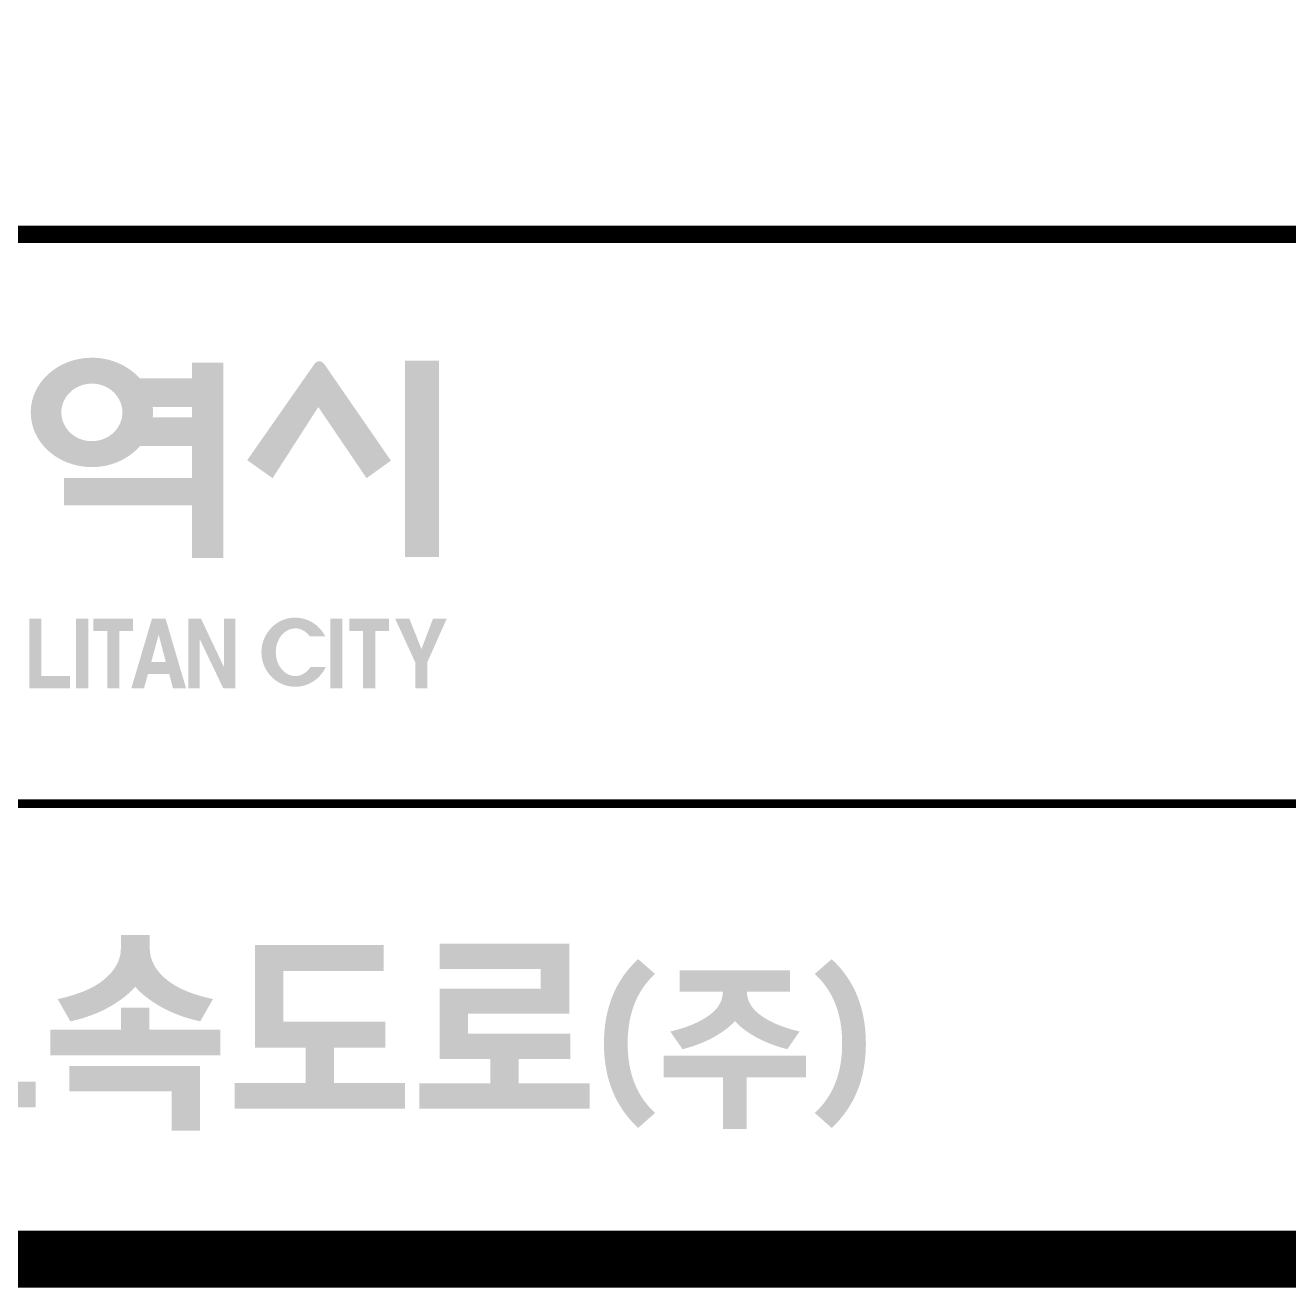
# Model space of a CAD drawing. Extents: x -689 to 317106, y 182884 to 219577.
# Drawn here: x 153777 to 155996, y 183834 to 186052 of the extents above; entities that cross this region are included whole.
import ezdxf
from ezdxf.enums import TextEntityAlignment as Align

# ---------------------------------------------------------------- set-up
doc = ezdxf.new("R2010")
doc.units = 0
doc.header["$LTSCALE"] = 500
doc.header["$MEASUREMENT"] = 0
for name, color, linetype in [('CX-BORD', 7, 'Continuous'), ('CX-BORD-LIN1', 7, 'Continuous'), ('CX-BORD-LIN2', 7, 'Continuous'), ('CZ-TEX0', 7, 'Continuous'), ('CZ-TEX1', 7, 'Continuous'), ('CZ-TEX2', 7, 'Continuous'), ('CZ-TEX3', 7, 'Continuous'), ('DO-GAK', 7, 'Continuous')]:
    doc.layers.add(name, color=color, linetype=linetype)
doc.styles.add('TB_BTXT', font='')
doc.styles.add('TB_TEXT', font='')
doc.styles.get('TB_BTXT').set_extended_font_data('Dotum')
doc.styles.get('TB_TEXT').set_extended_font_data('Dotum')

# ---------------------------------------------------------------- blocks, each defined once
blk = doc.blocks.new('CXBLKA1')
at = {"layer": 'CX-BORD'}
h = blk.add_hatch(color=7, dxfattribs=at)
h.dxf.hatch_style = 2
h.paths.add_polyline_path([(104.274, 27.16), (98.297, 27.16), (98.297, 28.063), (100.787, 28.063), (100.787, 28.837), (101.783, 28.837), (101.783, 28.063), (104.274, 28.063)])
edge = h.paths.add_edge_path()
edge.add_spline(control_points=[(101.791, 30.938), (101.791, 30.493), (102.011, 30.104), (102.453, 29.77), (102.809, 29.497), (103.33, 29.287), (104.014, 29.14), (104.014, 29.14), (103.568, 28.359), (103.568, 28.359), (102.869, 28.506), (102.259, 28.771), (101.739, 29.155), (101.561, 29.287), (101.409, 29.426), (101.285, 29.573), (101.157, 29.426), (101.003, 29.287), (100.824, 29.155), (100.309, 28.771), (99.702, 28.506), (99.003, 28.359), (99.003, 28.359), (98.557, 29.14), (98.557, 29.14), (99.241, 29.287), (99.762, 29.497), (100.118, 29.77), (100.559, 30.104), (100.78, 30.493), (100.78, 30.938), (100.78, 30.938), (100.78, 31.386), (100.78, 31.386), (100.78, 31.386), (101.791, 31.386), (101.791, 31.386), (101.791, 31.386), (101.791, 30.938), (101.791, 30.938)], knot_values=[0, 0, 0, 0, 1, 1, 1, 2, 2, 2, 3, 3, 3, 4, 4, 4, 5, 5, 5, 6, 6, 6, 7, 7, 7, 8, 8, 8, 9, 9, 9, 10, 10, 10, 11, 11, 11, 12, 12, 12, 13, 13, 13, 13], degree=3, periodic=0)
h.paths.add_polyline_path([(98.966, 26.788), (103.56, 26.788), (103.56, 24.513), (102.564, 24.513), (102.564, 25.893), (98.966, 25.893)])
h = blk.add_hatch(color=7, dxfattribs=at)
h.dxf.hatch_style = 2
h.paths.add_polyline_path([(116.562, 27.039), (114.748, 27.039), (114.748, 26.182), (117.239, 26.182), (117.239, 25.287), (111.262, 25.287), (111.262, 26.182), (113.752, 26.182), (113.752, 27.039), (111.975, 27.039), (111.975, 29.504), (115.529, 29.504), (115.529, 30.195), (111.975, 30.195), (111.975, 31.09), (116.525, 31.09), (116.525, 28.624), (112.972, 28.624), (112.972, 27.927), (116.562, 27.927)])
h = blk.add_hatch(color=7, dxfattribs=at)
h.dxf.hatch_style = 2
h.paths.add_polyline_path([(97.791, 26.243), (97.791, 25.332), (91.814, 25.332), (91.814, 26.243), (93.732, 26.243), (93.732, 28.602), (94.729, 28.602), (94.729, 26.243)])
edge = h.paths.add_edge_path()
edge.add_spline(control_points=[(97.07, 31.037), (97.07, 31.037), (97.07, 29.466), (97.07, 29.466), (97.07, 28.516), (96.971, 27.608), (96.773, 26.743), (96.773, 26.743), (95.791, 26.743), (95.791, 26.743), (95.98, 27.613), (96.074, 28.412), (96.074, 29.14), (96.074, 29.14), (96.074, 30.126), (96.074, 30.126), (96.074, 30.126), (92.446, 30.126), (92.446, 30.126), (92.446, 30.126), (92.446, 31.037), (92.446, 31.037), (92.446, 31.037), (97.07, 31.037), (97.07, 31.037)], knot_values=[0, 0, 0, 0, 1, 1, 1, 2, 2, 2, 3, 3, 3, 4, 4, 4, 5, 5, 5, 6, 6, 6, 7, 7, 7, 8, 8, 8, 8], degree=3, periodic=0)
h = blk.add_hatch(color=7, dxfattribs=at)
h.dxf.hatch_style = 2
h.paths.add_polyline_path([(105.493, 31.037), (110.013, 31.037), (110.013, 30.126), (106.489, 30.126), (106.489, 28.344), (110.065, 28.344), (110.065, 27.434), (108.266, 27.434), (108.266, 26.197), (110.756, 26.197), (110.756, 25.287), (104.779, 25.287), (104.779, 26.197), (107.27, 26.197), (107.27, 27.434), (105.493, 27.434)])
h = blk.add_hatch(color=7, dxfattribs=at)
h.dxf.hatch_style = 2
edge = h.paths.add_edge_path()
edge.add_spline(control_points=[(117.746, 27.575), (117.746, 28.809), (118.146, 29.799), (118.946, 30.543), (118.946, 30.543), (119.543, 30.023), (119.543, 30.023), (118.9, 29.44), (118.579, 28.623), (118.579, 27.575), (118.579, 26.535), (118.9, 25.723), (119.543, 25.139), (119.543, 25.139), (118.946, 24.612), (118.946, 24.612), (118.146, 25.361), (117.746, 26.349), (117.746, 27.575)], knot_values=[0, 0, 0, 0, 1, 1, 1, 2, 2, 2, 3, 3, 3, 4, 4, 4, 5, 5, 5, 6, 6, 6, 6], degree=3, periodic=0)
h = blk.add_hatch(color=7, dxfattribs=at)
h.dxf.hatch_style = 2
edge = h.paths.add_edge_path()
edge.add_spline(control_points=[(126.947, 27.575), (126.947, 26.349), (126.547, 25.361), (125.747, 24.612), (125.747, 24.612), (125.15, 25.139), (125.15, 25.139), (125.793, 25.723), (126.114, 26.535), (126.114, 27.575), (126.114, 28.623), (125.793, 29.44), (125.15, 30.023), (125.15, 30.023), (125.747, 30.543), (125.747, 30.543), (126.547, 29.799), (126.947, 28.809), (126.947, 27.575)], knot_values=[0, 0, 0, 0, 1, 1, 1, 2, 2, 2, 3, 3, 3, 4, 4, 4, 5, 5, 5, 6, 6, 6, 6], degree=3, periodic=0)
h = blk.add_hatch(color=7, dxfattribs=at)
h.dxf.hatch_style = 2
h.paths.add_polyline_path([(122.763, 26.395), (122.763, 24.58), (121.93, 24.58), (121.93, 26.395), (119.848, 26.395), (119.848, 27.156), (124.846, 27.156), (124.846, 26.395)])
edge = h.paths.add_edge_path()
edge.add_spline(control_points=[(120.407, 30.15), (120.407, 30.15), (124.286, 30.15), (124.286, 30.15), (124.286, 30.15), (124.286, 29.402), (124.286, 29.402), (124.286, 29.402), (122.769, 29.402), (122.769, 29.402), (122.773, 29.084), (122.925, 28.814), (123.223, 28.59), (123.55, 28.34), (124.015, 28.144), (124.616, 28), (124.616, 28), (124.187, 27.378), (124.187, 27.378), (123.581, 27.534), (123.076, 27.765), (122.67, 28.07), (122.546, 28.163), (122.438, 28.262), (122.347, 28.368), (122.251, 28.262), (122.142, 28.163), (122.017, 28.07), (121.615, 27.765), (121.112, 27.534), (120.506, 27.378), (120.506, 27.378), (120.077, 28), (120.077, 28), (120.678, 28.144), (121.143, 28.34), (121.47, 28.59), (121.769, 28.814), (121.92, 29.084), (121.924, 29.402), (121.924, 29.402), (120.407, 29.402), (120.407, 29.402), (120.407, 29.402), (120.407, 30.15), (120.407, 30.15)], knot_values=[0, 0, 0, 0, 1, 1, 1, 2, 2, 2, 3, 3, 3, 4, 4, 4, 5, 5, 5, 6, 6, 6, 7, 7, 7, 8, 8, 8, 9, 9, 9, 10, 10, 10, 11, 11, 11, 12, 12, 12, 13, 13, 13, 14, 14, 14, 15, 15, 15, 15], degree=3, periodic=0)
at = {"layer": 'DO-GAK'}
h = blk.add_hatch(color=7, dxfattribs=at)
h.dxf.hatch_style = 2
edge = h.paths.add_edge_path()
edge.add_spline(control_points=[(103.274, 51.494), (103.274, 51.494), (103.274, 50.946), (103.274, 50.946), (103.274, 50.946), (101.436, 50.946), (101.436, 50.946), (101.042, 51.385), (100.438, 51.667), (99.759, 51.667), (98.574, 51.667), (97.612, 50.807), (97.612, 49.746), (97.612, 48.685), (98.574, 47.825), (99.759, 47.825), (100.446, 47.825), (101.055, 48.114), (101.448, 48.562), (101.448, 48.562), (103.274, 48.562), (103.274, 48.562), (103.274, 48.562), (103.274, 47.448), (103.274, 47.448), (103.274, 47.448), (98.776, 47.448), (98.776, 47.448), (98.776, 47.448), (98.776, 46.488), (98.776, 46.488), (98.776, 46.488), (103.274, 46.488), (103.274, 46.488), (103.274, 46.488), (103.274, 44.63), (103.274, 44.63), (103.274, 44.63), (104.38, 44.63), (104.38, 44.63), (104.38, 44.63), (104.38, 51.494), (104.38, 51.494), (104.38, 51.494), (103.274, 51.494), (103.274, 51.494)], knot_values=[0, 0, 0, 0, 1, 1, 1, 2, 2, 2, 3, 3, 3, 4, 4, 4, 5, 5, 5, 6, 6, 6, 7, 7, 7, 8, 8, 8, 9, 9, 9, 10, 10, 10, 11, 11, 11, 12, 12, 12, 13, 13, 13, 14, 14, 14, 15, 15, 15, 15], degree=3, periodic=0)
edge = h.paths.add_edge_path()
edge.add_spline(control_points=[(99.759, 48.736), (99.167, 48.736), (98.687, 49.188), (98.687, 49.746), (98.687, 50.304), (99.167, 50.757), (99.759, 50.757), (100.352, 50.757), (100.832, 50.304), (100.832, 49.746), (100.832, 49.188), (100.352, 48.736), (99.759, 48.736)], knot_values=[0, 0, 0, 0, 1, 1, 1, 2, 2, 2, 3, 3, 3, 4, 4, 4, 4], degree=3, periodic=0)
edge = h.paths.add_edge_path()
edge.add_spline(control_points=[(101.897, 49.568), (101.903, 49.627), (101.907, 49.686), (101.907, 49.746), (101.907, 49.812), (101.903, 49.876), (101.896, 49.94), (101.896, 49.94), (103.274, 49.94), (103.274, 49.94), (103.274, 49.94), (103.274, 49.568), (103.274, 49.568), (103.274, 49.568), (101.897, 49.568), (101.897, 49.568)], knot_values=[0, 0, 0, 0, 1, 1, 1, 2, 2, 2, 3, 3, 3, 4, 4, 4, 5, 5, 5, 5], degree=3, periodic=0)
h = blk.add_hatch(color=7, dxfattribs=at)
h.dxf.hatch_style = 2
edge = h.paths.add_edge_path()
edge.add_spline(control_points=[(105.216, 48.067), (105.216, 48.067), (107.584, 51.457), (107.584, 51.457), (107.584, 51.457), (107.739, 51.658), (107.925, 51.441), (107.925, 51.441), (110.263, 48.051), (110.263, 48.051), (110.263, 48.051), (109.407, 47.437), (109.407, 47.437), (109.407, 47.437), (107.713, 49.934), (107.713, 49.934), (107.713, 49.934), (106.108, 47.437), (106.108, 47.437), (106.108, 47.437), (105.216, 48.067), (105.216, 48.067)], knot_values=[0, 0, 0, 0, 1, 1, 1, 2, 2, 2, 3, 3, 3, 4, 4, 4, 5, 5, 5, 6, 6, 6, 7, 7, 7, 7], degree=3, periodic=0)
h = blk.add_hatch(color=7, dxfattribs=at)
h.dxf.hatch_style = 2
h.paths.add_polyline_path([(111.948, 44.673), (111.948, 51.565), (110.758, 51.565), (110.758, 44.673)])
h = blk.add_hatch(color=7, dxfattribs=at)
h.dxf.hatch_style = 2
h.paths.add_polyline_path([(97.562, 40.052), (97.562, 42.496), (97.987, 42.496), (97.987, 40.492), (98.993, 40.492), (98.993, 40.052)])
h = blk.add_hatch(color=7, dxfattribs=at)
h.dxf.hatch_style = 2
h.paths.add_polyline_path([(99.208, 42.496), (99.208, 40.052), (99.63, 40.052), (99.63, 42.496)])
h = blk.add_hatch(color=7, dxfattribs=at)
h.dxf.hatch_style = 2
h.paths.add_polyline_path([(99.811, 42.496), (101.209, 42.496), (101.209, 42.063), (100.725, 42.063), (100.725, 40.052), (100.298, 40.052), (100.298, 42.063), (99.811, 42.063)])
h = blk.add_hatch(color=7, dxfattribs=at)
h.dxf.hatch_style = 2
h.paths.add_polyline_path([(102.35, 42.496), (101.87, 42.496), (101.145, 40.052), (101.589, 40.052), (101.729, 40.555), (102.478, 40.555), (102.609, 40.052), (103.069, 40.052)])
h.paths.add_polyline_path([(101.844, 40.976), (102.105, 41.937), (102.359, 40.976)])
h = blk.add_hatch(color=7, dxfattribs=at)
h.dxf.hatch_style = 2
h.paths.add_polyline_path([(103.546, 40.052), (103.546, 41.788), (104.376, 40.052), (104.8, 40.052), (104.8, 42.496), (104.405, 42.496), (104.405, 40.79), (103.595, 42.496), (103.15, 42.496), (103.15, 40.052)])
h = blk.add_hatch(color=7, dxfattribs=at)
h.dxf.hatch_style = 2
edge = h.paths.add_edge_path()
edge.add_spline(control_points=[(106.903, 40.485), (106.526, 40.485), (106.219, 40.86), (106.219, 41.323), (106.219, 41.785), (106.526, 42.16), (106.903, 42.16), (107.105, 42.16), (107.286, 42.053), (107.411, 41.883), (107.411, 41.883), (107.957, 41.883), (107.957, 41.883), (107.759, 42.272), (107.362, 42.538), (106.903, 42.538), (106.247, 42.538), (105.716, 41.993), (105.716, 41.323), (105.716, 40.652), (106.247, 40.108), (106.903, 40.108), (107.38, 40.108), (107.789, 40.395), (107.979, 40.809), (107.979, 40.809), (107.443, 40.809), (107.443, 40.809), (107.318, 40.612), (107.123, 40.485), (106.903, 40.485)], knot_values=[0, 0, 0, 0, 1, 1, 1, 2, 2, 2, 3, 3, 3, 4, 4, 4, 5, 5, 5, 6, 6, 6, 7, 7, 7, 8, 8, 8, 9, 9, 9, 10, 10, 10, 10], degree=3, periodic=0)
h = blk.add_hatch(color=7, dxfattribs=at)
h.dxf.hatch_style = 2
h.paths.add_polyline_path([(108.563, 42.496), (108.563, 40.052), (108.141, 40.052), (108.141, 42.496)])
h = blk.add_hatch(color=7, dxfattribs=at)
h.dxf.hatch_style = 2
h.paths.add_polyline_path([(108.8, 42.496), (110.198, 42.496), (110.198, 42.063), (109.714, 42.063), (109.714, 40.052), (109.286, 40.052), (109.286, 42.063), (108.8, 42.063)])
h = blk.add_hatch(color=7, dxfattribs=at)
h.dxf.hatch_style = 2
h.paths.add_polyline_path([(111.336, 41.432), (111.74, 42.496), (112.222, 42.496), (111.542, 40.971), (111.542, 40.052), (111.117, 40.052), (111.117, 40.971), (110.414, 42.496), (110.914, 42.496)])
at = {"layer": 'CX-BORD-LIN1', "color": 7, "const_width": 2}
blk.add_lwpolyline([(821, 20), (25, 20), (25, 574), (821, 574)], close=True, dxfattribs=at)
at = {"layer": 'CX-BORD-LIN1', "color": 7, "const_width": 0.6}
blk.add_lwpolyline([(821, 56), (25, 56)], dxfattribs=at)
at = {"layer": 'CX-BORD-LIN2', "color": 7, "const_width": 0.3}
blk.add_lwpolyline([(145, 36), (25, 36)], dxfattribs=at)
at = {"layer": 'CZ-TEX0', "color": 7, "style": 'TB_BTXT'}
blk.add_attdef('UD_TITLE', text='', height=10, dxfattribs=at).set_placement((423, 553), align=Align.MIDDLE_CENTER)
at = {"layer": 'CZ-TEX1', "color": 7, "style": 'TB_BTXT'}
blk.add_attdef('PI_CNAME', text='', height=5, dxfattribs=at).set_placement((40, 552), align=Align.BOTTOM_LEFT)
blk.add_attdef('UD_SUBTITLE', text='', height=7, dxfattribs=at).set_placement((423, 538), align=Align.MIDDLE_CENTER)
at = {"layer": 'CZ-TEX2', "color": 7}
for tag, height, style, p in [('UD_CDNAME', 4, 'TB_BTXT', (42, 544)), ('DA_STDNAME', 3, 'TB_TEXT', (783.494, 13.5))]:
    blk.add_attdef(tag, text='', height=height, dxfattribs=dict(at, style=style)).set_placement(p, align=Align.BOTTOM_LEFT)
at = {"layer": 'CZ-TEX2', "color": 7, "style": 'TB_TEXT'}
for tag, height, p in [('DC_RDATE4', 3.5, (353, 52.5)), ('DC_RAPP4', 3.5, (501.558, 52.5)), ('DC_RCHK4', 3.5, (542.361, 52.5)), ('DC_RDGN4', 3.5, (582.361, 52.5)), ('DC_RNUM4', 3, (320, 52)), ('FI_NAME', 4.5, (780, 51)), ('PI_TITLE', 4.5, (243, 50)), ('UD_CDIST', 4.5, (676, 50)), ('DC_RDATE3', 3.5, (353, 45.4)), ('DC_RAPP3', 3.5, (501.558, 45.4)), ('DC_RCHK3', 3.5, (542.361, 45.4)), ('DC_RDGN3', 3.5, (582.361, 45.4)), ('DC_RNUM3', 3, (320, 45)), ('DI_TITLE', 4.5, (780, 44)), ('PI_CDNAME', 4.5, (243, 38)), ('DC_RDATE2', 3.5, (353, 38.5)), ('DC_RAPP2', 3.5, (501.558, 38.5)), ('DC_RCHK2', 3.5, (542.361, 38.5)), ('DC_RDGN2', 3.5, (582.361, 38.5)), ('DA_HSCALE', 4.5, (658.5, 38)), ('DA_VSCALE', 4.5, (693, 38)), ('DC_RNUM2', 3, (320, 38)), ('DI_SUBTITLE', 3.5, (780, 37)), ('DC_RDATE1', 3.5, (353, 31.5)), ('DC_RAPP1', 3.5, (501.558, 31.5)), ('DC_RCHK1', 3.5, (542.361, 31.5)), ('DC_RDGN1', 3.5, (582.361, 31.5)), ('DC_RNUM1', 3, (320, 31)), ('PA_CCLASS', 4.5, (204, 26.5)), ('PI_STAGE', 4.5, (283, 26.5)), ('DI_DRWNO', 4.5, (676, 26.5)), ('DA_PAGENO', 4.5, (780, 26.5))]:
    blk.add_attdef(tag, text='', height=height, dxfattribs=at).set_placement(p, align=Align.MIDDLE_CENTER)
for tag, p in [('DC_RDES4', (377, 52.5)), ('DC_RDES3', (377, 45.4)), ('DC_RDES2', (377, 38.5)), ('DC_RDES1', (377.035, 31.5))]:
    blk.add_attdef(tag, text='', height=3.5, dxfattribs=at).set_placement(p, align=Align.MIDDLE_LEFT)
at = {"layer": 'CZ-TEX3', "color": 7, "style": 'TB_TEXT', "flags": 1}
for tag, p in [('PI_ID', (24, 16)), ('PI_CCODE', (31, 16)), ('PA_DSDATE', (47, 16)), ('PA_DEDATE', (64, 16)), ('PA_CSDATE', (81, 16)), ('PA_CEDATE', (98, 16)), ('PA_CFDATE', (114, 16)), ('EI_ENAME', (132, 16)), ('EI_DEPT', (146, 16)), ('EI_PERSON', (158, 16)), ('EI_EMAIL', (174, 16)), ('CI_CATEG', (189, 16)), ('CI_ROLE', (204, 16)), ('CI_ONAME', (216, 16)), ('CI_ADDR', (232, 16)), ('CI_TEL', (246, 16)), ('CI_FAX', (257, 16)), ('CI_HPADDR', (270, 16)), ('CI_CODE', (287, 16)), ('CI_DEPT', (300, 16)), ('CI_PERSON', (312, 16)), ('CI_EMAIL', (329, 16)), ('CI_PROLE', (342, 16)), ('DI_MANCODE', (357, 16)), ('DI_CATEG', (377, 16)), ('DI_LDATE', (392, 16)), ('DI_PCLASS', (407, 16)), ('DI_MMCLASS', (424, 16)), ('DI_MSCLASS', (443, 16)), ('DI_ECLASS', (462, 16)), ('DI_FNAME', (478, 16)), ('DC_ONAME', (493, 16)), ('DC_NNAME', (510, 16)), ('FI_CODE', (529, 16)), ('FI_CLASS', (545, 16)), ('FI_ICODE1', (563, 16)), ('FI_ICODE2', (581, 16)), ('------------', (597, 16))]:
    blk.add_attdef(tag, p, '', height=2, dxfattribs=at)

msp = doc.modelspace()

# ---------------------------------------------------------------- block references
at = {"xscale": 50, "yscale": 50, "zscale": 50}
msp.add_blockref('CXBLKA1', (148905.64711, 182884.30698), dxfattribs=at)

doc.saveas('drawing.dxf')
